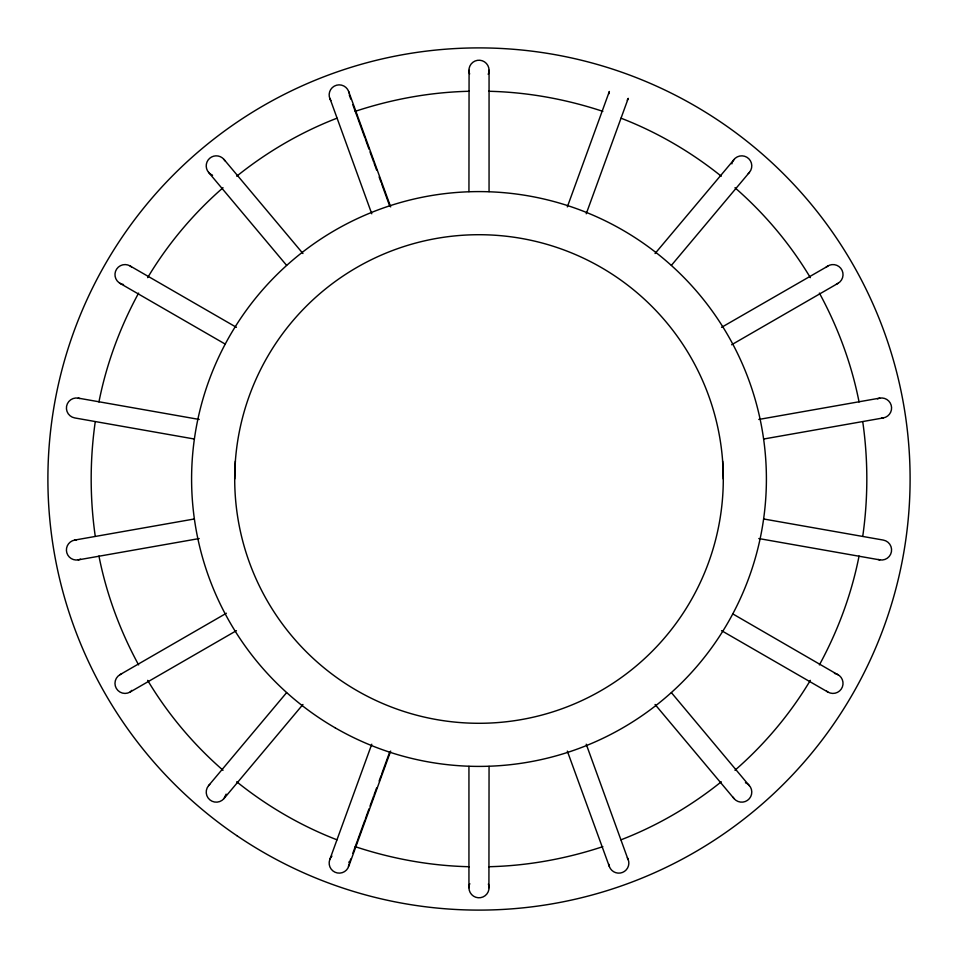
<?xml version="1.0" encoding="UTF-8"?>
<svg xmlns="http://www.w3.org/2000/svg" width="958" height="958" viewBox="0 0 958 958"><rect width="100%" height="100%" fill="white"/><g stroke="black" fill="none" stroke-linecap="round" stroke-linejoin="round"><path stroke-width="1.44" d="M234.71 479L235.357 461.169M468.941 191.624L469.085 68.581A10.059 10.059 0 0 1 479.838 60.246A10.059 10.059 0 0 1 489.059 70.269L489.059 191.624M489.059 70.269L488.915 71.946A10.059 10.059 0 0 1 488.197 74.329M489.059 766.376L488.915 889.419A10.059 10.059 0 0 1 478.162 897.754A10.059 10.059 0 0 1 468.941 887.731L469.085 886.054A10.059 10.059 0 0 1 469.803 883.671M95.141 422.514C89.86 459.948 89.86 498.052 95.141 535.486M862.859 535.486C868.14 498.052 868.14 459.948 862.859 422.514M371.764 744.21L329.756 859.649A10.059 10.059 0 0 0 334.989 872.211A10.059 10.059 0 0 0 347.946 868.056L349.059 864.236M608.941 93.764L609.348 91.477L567.328 206.904M98.937 401.977C106.434 363.92 120.085 327.145 138.611 293.088M859.063 556.023C851.566 594.08 837.915 630.855 819.389 664.912M350.784 858.919L349.263 863.086L349.155 861.613M352.807 853.35L357.358 840.837M357.873 839.447L364.95 819.976M365.465 818.587L369.01 808.851M370.016 806.061L373.56 796.326M374.063 794.936L376.602 787.991M379.129 781.033L381.152 775.465M381.655 774.076L389.762 751.826M348.652 866.523L390.672 751.096M586.236 213.79L628.244 98.351L627.239 100.171M329.756 859.649L330.462 858.117A10.059 10.059 0 0 1 331.947 856.117M286.574 692.682L208.569 785.644A10.059 10.059 0 0 0 209.802 799.81A10.059 10.059 0 0 0 223.98 798.577L226.124 794.134M147.652 277.652C167.806 243.967 193.432 213.514 223.034 187.744M810.348 680.348C790.194 714.033 764.568 744.486 734.966 770.256M655.068 253.523L735.217 158.226A10.059 10.059 0 0 1 748.821 158.753A10.059 10.059 0 0 1 749.431 172.356L671.426 265.318M223.98 798.577L302.932 704.477M748.246 173.554L749.431 172.356M208.569 785.644L209.754 784.446M226.375 613.24L119.99 674.66A10.059 10.059 0 0 0 116.313 688.395A10.059 10.059 0 0 0 130.048 692.083L131.821 690.359M236.722 176.212C266.935 151.951 300.836 132.132 337.012 118.181M721.278 781.788C691.065 806.049 657.164 825.868 620.988 839.819M721.566 327.337L829.472 265.198A10.059 10.059 0 0 1 842.082 270.348A10.059 10.059 0 0 1 838.01 283.34L731.625 344.76M130.048 692.083L236.434 630.663M836.478 284.059L838.01 283.34M119.99 674.66L121.522 673.941M355.155 111.356C391.966 99.177 430.525 92.136 469.3 91.273M602.845 846.644C566.034 858.823 527.475 865.864 488.7 866.727M80.592 559.149A10.059 10.059 0 0 1 66.856 552.934A10.059 10.059 0 0 1 74.724 540.072L194.246 518.996M758.808 419.448L879.779 398.121M78.221 559.879L199.192 538.552M763.754 439.004L883.276 417.928A10.059 10.059 0 0 0 891.144 405.066A10.059 10.059 0 0 0 877.408 398.851M881.588 418.083L883.276 417.928M74.724 540.072L76.412 539.917M488.7 91.273C527.475 92.136 566.034 99.177 602.845 111.356M469.3 866.727C430.525 865.864 391.966 858.823 355.155 846.644M194.246 439.004L74.724 417.928A10.059 10.059 0 0 1 66.569 406.276A10.059 10.059 0 0 1 78.221 398.121L199.192 419.448M763.754 518.996L883.276 540.072A10.059 10.059 0 0 1 891.431 551.724A10.059 10.059 0 0 1 879.779 559.879L758.808 538.552M878.151 559.448L879.779 559.879M78.221 398.121L79.849 398.552M620.988 118.181C657.164 132.132 691.065 151.951 721.278 176.212M337.012 839.819C300.836 825.868 266.935 806.049 236.722 781.788M123.522 284.574A10.059 10.059 0 0 1 115.535 271.306A10.059 10.059 0 0 1 130.048 265.917L236.434 327.337M732.906 613.97L839.388 675.618A10.059 10.059 0 0 1 841.232 689.113A10.059 10.059 0 0 1 827.952 692.083L721.566 630.663M119.99 283.34L225.094 344.03M826.562 691.113L827.952 692.083M130.048 265.917L131.438 266.887M734.966 187.744C764.568 213.514 790.194 243.967 810.348 277.652M223.034 770.256C193.432 744.486 167.806 714.033 147.652 680.348M212.568 175.242A10.059 10.059 0 0 1 208.114 160.01A10.059 10.059 0 0 1 223.98 159.423L302.932 253.523M671.426 692.682L750.413 787.021A10.059 10.059 0 0 1 747.527 800.325A10.059 10.059 0 0 1 734.02 798.577L655.068 704.477M208.569 172.356L286.574 265.318M733.05 797.2L734.02 798.577M223.98 159.423L224.95 160.8M819.389 293.088C837.915 327.145 851.566 363.92 859.063 401.977M138.611 664.912C120.085 630.855 106.434 594.08 98.937 556.023M371.764 213.79L329.312 96.722A10.059 10.059 0 0 1 336.569 85.202A10.059 10.059 0 0 1 348.652 91.477L390.672 206.904M586.236 744.21L628.688 861.278A10.059 10.059 0 0 1 620.281 873.037A10.059 10.059 0 0 1 608.809 864.248M349.263 94.914L350.784 99.081M352.807 104.65L357.358 117.163M357.873 118.552L364.95 138.024M365.465 139.413L369.01 149.149M370.016 151.939L373.56 161.674M374.063 163.064L376.602 170.009M379.129 176.967L381.152 182.535M381.655 183.924L389.762 206.174M567.328 751.096L609.348 866.523M348.652 91.477L349.095 93.106M722.643 461.169L723.29 479A244.29 244.29 0 0 1 356.855 690.562A244.29 244.29 0 0 1 356.855 267.438A244.29 244.29 0 0 1 723.29 479M468.941 766.376L468.941 887.731M834.478 673.426A10.059 10.059 0 0 1 838.01 674.66M825.964 267.426A10.059 10.059 0 0 1 827.952 265.917M731.876 163.866A10.059 10.059 0 0 1 734.02 159.423M745.432 782.758A10.059 10.059 0 0 1 749.431 785.644M627.334 857.769A10.059 10.059 0 0 1 628.244 859.649M469.636 73.934A10.059 10.059 0 0 1 468.941 70.269M488.364 884.066A10.059 10.059 0 0 1 489.059 887.731M330.881 100.566A10.059 10.059 0 0 1 329.756 98.351M236.77 835.615A431.1 431.1 0 0 0 908.95 510.47A431.1 431.1 0 0 0 291.28 90.914A431.1 431.1 0 0 0 236.77 835.615M335.3 727.9A287.4 287.4 0 0 0 766.4 479A287.4 287.4 0 0 0 335.3 230.1A287.4 287.4 0 0 0 335.3 727.9"/></g></svg>
